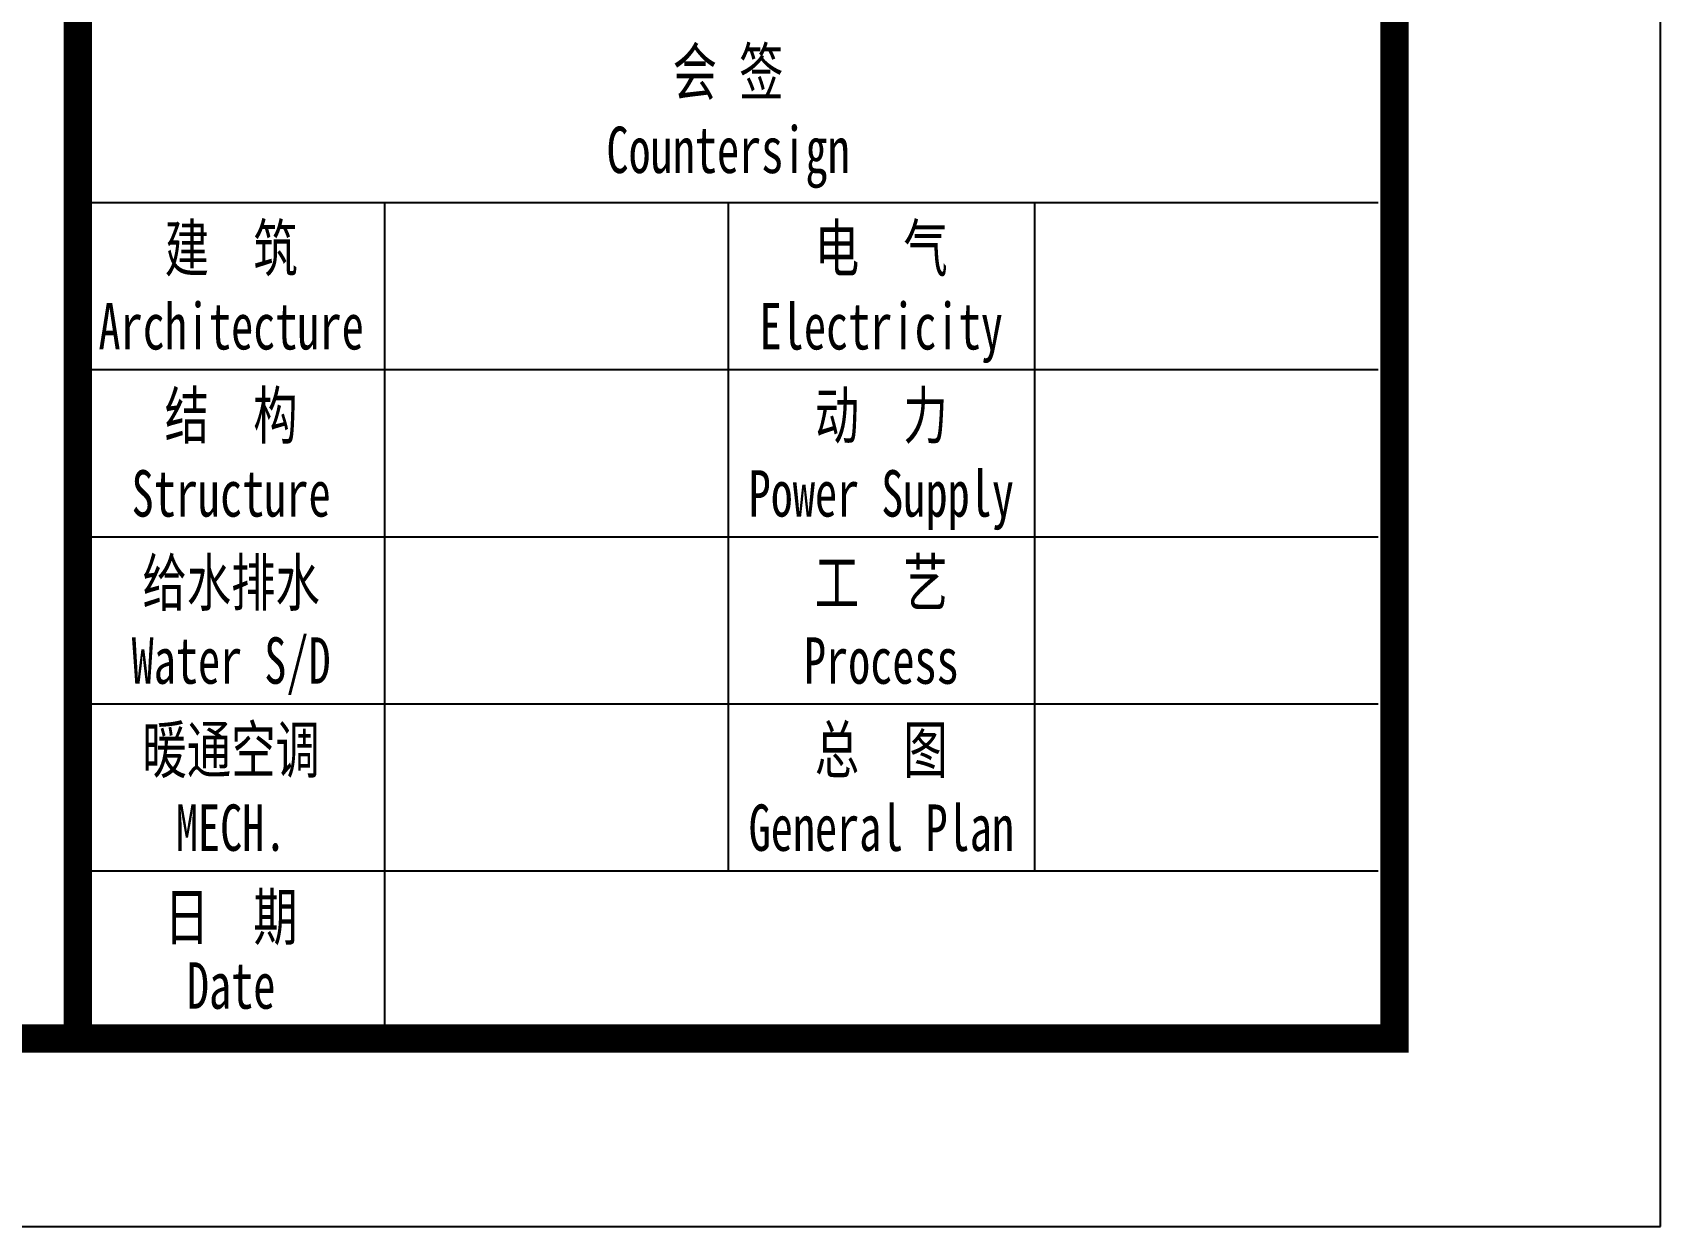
# Model space of a CAD drawing. Extents: x -33967 to 1773478, y -1022458 to -784650.
# Drawn here: x 1761238 to 1773478, y -1022458 to -1013479 of the extents above; entities that cross this region are included whole.
import ezdxf
from ezdxf.enums import TextEntityAlignment as Align

# ---------------------------------------------------------------- set-up
doc = ezdxf.new("R2010")
doc.units = 0
doc.header["$LTSCALE"] = 1000
doc.header["$MEASUREMENT"] = 0
doc.layers.add('PUB_TITLE', color=4, linetype='Continuous')
doc.styles.add('_gyy_title_ST', font='', dxfattribs={"width": 0.8})
doc.styles.get('_gyy_title_ST').set_extended_font_data('SimSun')

msp = doc.modelspace()

# ---------------------------------------------------------------- linework, layer by layer
at = {"layer": 'PUB_TITLE'}
for p, q in [((1771355.608273862, -1014759.029676478), (1761578.682023859, -1014759.029676478)), ((1763883.243211362, -1014759.029676478), (1763883.243211362, -1021044.196551478)), ((1766467.145148862, -1014759.029676478), (1766467.145148859, -1019787.163176478)), ((1768771.706336362, -1014759.029676478), (1768771.706336362, -1019787.163176478)), ((1771355.608273862, -1016016.063051478), (1761578.682023859, -1016016.063051478)), ((1771355.608273862, -1017273.096426478), (1761578.682023859, -1017273.096426478)), ((1771355.608273862, -1018530.129801478), (1761578.682023859, -1018530.129801478)), ((1771355.608273862, -1019787.163176478), (1761578.682023861, -1019787.163176478))]:
    msp.add_line(p, q, dxfattribs=at)
msp.add_lwpolyline([(1654677.662023862, -1022458.378551478), (1773477.662023862, -1022458.378551478), (1773477.662023862, -938458.378551478), (1654677.662023862, -938458.378551478)], close=True, dxfattribs=at)
at = {"layer": 'PUB_TITLE', "const_width": 212.121}
for points in [[(1657497.978023862, -1021044.196551478), (1657497.978023862, -939872.5605514781), (1771477.662023862, -939872.5605514781), (1771477.662023862, -1021044.196551478)], [(1761578.682023861, -939872.5605514781), (1771477.662023862, -939872.5605514781), (1771477.662023862, -1021044.196551478), (1761578.682023861, -1021044.196551478)]]:
    msp.add_lwpolyline(points, close=True, dxfattribs=at)

# ---------------------------------------------------------------- texts
at = {"layer": 'PUB_TITLE', "style": '_gyy_title_ST', "width": 0.7}
for s, p in [('会 签', (1766467.145148862, -1013948.941501478)), ('Countersign', (1766467.145148862, -1014535.555679721)), ('建  筑', (1762730.962617612, -1015275.810063978)), ('电  气', (1767619.425742612, -1015275.810063978)), ('Architecture', (1762730.962617612, -1015862.424242221)), ('Electricity', (1767619.425742612, -1015862.424242221)), ('结  构', (1762730.962617612, -1016532.843438978)), ('动  力', (1767619.425742612, -1016532.843438978)), ('Power Supply', (1767619.425742612, -1017119.453426959)), ('Structure', (1762730.962617612, -1017119.453426959)), ('给水排水', (1762730.962617612, -1017789.876813978)), ('工  艺', (1767619.425742612, -1017789.876813978)), ('Water S/D', (1762730.962617612, -1018376.490992221)), ('Process', (1767619.425742612, -1018376.490992221)), ('暖通空调', (1762730.962617612, -1019046.910188978)), ('总  图', (1767619.425742612, -1019046.910188978)), ('MECH.', (1762730.962617612, -1019633.522970469)), ('General Plan', (1767619.425742612, -1019633.522970469)), ('日  期', (1762730.962617612, -1020303.943563978)), ('Date', (1762730.962617612, -1020820.722554721))]:
    msp.add_text(s, height=349.1755882972742, dxfattribs=at).set_placement(p, align=Align.CENTER)

doc.saveas('drawing.dxf')
